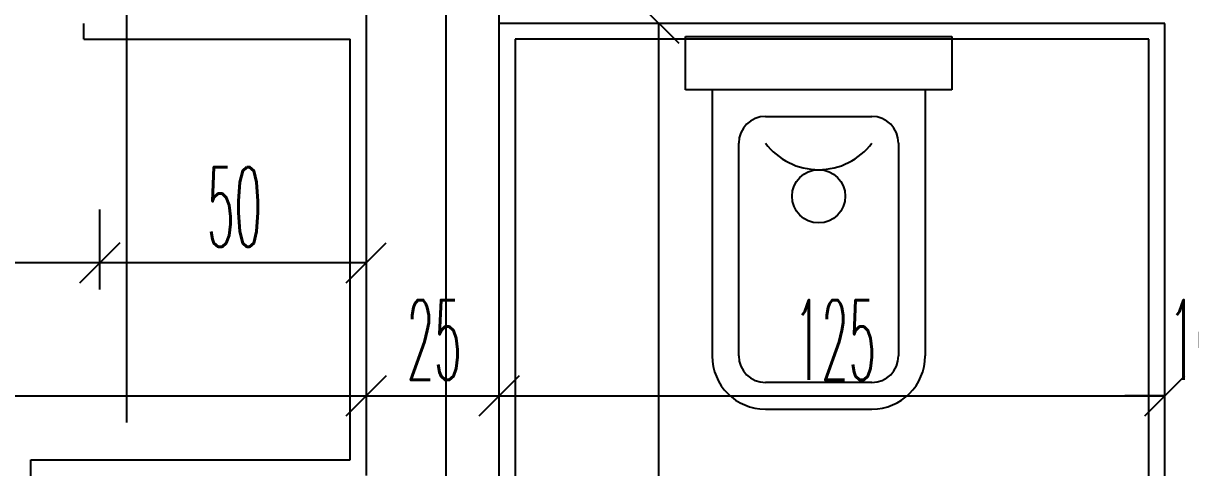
# Model space of a CAD drawing. Extents: x 78 to 306, y -397 to 18.
# Drawn here: x 271.23827 to 271.28212, y -396.47826 to -396.46156 of the extents above; entities that cross this region are included whole.
import ezdxf

# ---------------------------------------------------------------- set-up
doc = ezdxf.new("R2010")
doc.units = 0
doc.header["$LTSCALE"] = 0.5
doc.header["$MEASUREMENT"] = 0
doc.linetypes.add('DASHDOT2', pattern=[0.5, 0.25, -0.125, 0, -0.125])
doc.layers.get('0').update_dxf_attribs({"linetype": 'CONTINUOUS'})
for name, color, linetype in [('AKS', 5, 'DASHDOT2'), ('DUVAR', 6, 'CONTINUOUS'), ('KOLON', 4, 'CONTINUOUS'), ('OLCU', 31, 'CONTINUOUS'), ('SIVA', 7, 'CONTINUOUS'), ('TEFRIS', 11, 'CONTINUOUS')]:
    doc.layers.add(name, color=color, linetype=linetype)
doc.styles.add('OLCUIC', font='ROMANS.SHX', dxfattribs={"width": 0.4, "height": 0.15})

msp = doc.modelspace()

# ---------------------------------------------------------------- linework, layer by layer
at = {"color": 0, "linetype": 'ByBlock'}
for p, q in [((271.261393941935, -396.4608098737721), (271.262893941935, -396.4623098737721)), ((271.262893941935, -396.4623098737721), (271.261393941935, -396.4608098737721)), ((271.240393941935, -396.4713098737721), (271.241893941935, -396.4698098737721)), ((271.241893941935, -396.4698098737721), (271.240393941935, -396.4713098737721)), ((271.250393941935, -396.4713098737721), (271.251893941935, -396.4698098737721)), ((271.251893941935, -396.4748098737721), (271.250393941935, -396.4763098737721)), ((271.250393941935, -396.4763098737721), (271.251893941935, -396.4748098737721)), ((271.256893941935, -396.4748098737721), (271.255393941935, -396.4763098737721)), ((271.255393941935, -396.4763098737721), (271.256893941935, -396.4748098737721)), ((271.280393941935, -396.4763098737721), (271.281893941935, -396.4748098737721)), ((271.280393941935, -396.4763098737721), (271.281893941935, -396.4748098737721))]:
    msp.add_line(p, q, dxfattribs=at)
at = {"layer": 'AKS'}
for p, q in [((271.2421439419349, -396.3515598737721), (271.2421439419349, -396.8395598737721)), ((271.2541439419349, -396.3555598737721), (271.2541439419349, -396.8355598737721))]:
    msp.add_line(p, q, dxfattribs=at)
at = {"layer": 'DUVAR'}
for p, q in [((271.2811439419338, -396.4615598737856), (271.2561439419349, -396.4615598737868)), ((271.2811439419349, -396.4855598737813), (271.2811439419338, -396.4615598737856))]:
    msp.add_line(p, q, dxfattribs=at)
at = {"layer": 'KOLON'}
for p, q in [((271.2511439419349, -396.4575598737813), (271.2511439419349, -396.4785598737849)), ((271.2561439419349, -396.4835598737813), (271.2561439419349, -396.4575598737813))]:
    msp.add_line(p, q, dxfattribs=at)
at = {"layer": 'OLCU', "ltscale": 1.4}
for p, q in [((271.262143941935, -396.5095598737721), (271.262143941935, -396.4615598737721)), ((271.241143941935, -396.4715598737721), (271.241143941935, -396.4685598737721)), ((271.241143941935, -396.4705598737721), (271.221143941935, -396.4705598737721)), ((271.251143941935, -396.4705598737721), (271.241143941935, -396.4705598737721)), ((271.153143941935, -396.4755598737721), (271.251143941935, -396.4755598737721)), ((271.251143941935, -396.4755598737721), (271.256143941935, -396.4755598737721)), ((271.256143941935, -396.4755598737721), (271.281143941935, -396.4755598737721)), ((271.281143941935, -396.4755598737721), (271.279643941935, -396.4755598737721))]:
    msp.add_line(p, q, dxfattribs=at)
at = {"layer": 'SIVA', "ltscale": 1.4}
for p, q in [((271.2405439419354, -396.4621598737758), (271.2405439419353, -396.4615598737755)), ((271.2405439419354, -396.4621598737758), (271.2505439419348, -396.4621598737758)), ((271.2505439419348, -396.4779598737849), (271.2505439419348, -396.4621598737758)), ((271.2805439419338, -396.4621598737857), (271.2567439419349, -396.4621598737867)), ((271.2567439419349, -396.4621598737867), (271.2567439419349, -396.4835598737813)), ((271.2805439419349, -396.4855598737813), (271.2805439419338, -396.4621598737857)), ((271.238543941935, -396.4841598737813), (271.238543941935, -396.4779598737843)), ((271.238543941935, -396.4779598737843), (271.2505439419348, -396.4779598737849))]:
    msp.add_line(p, q, dxfattribs=at)
at = {"layer": 'TEFRIS'}
for p, q in [((271.263143941937, -396.4620598737703), (271.273143941937, -396.4620598737703)), ((271.263143941937, -396.4640598737705), (271.263143941937, -396.4620598737703)), ((271.273143941937, -396.4620598737703), (271.273143941937, -396.4640598737705)), ((271.273143941937, -396.4640598737705), (271.263143941937, -396.4640598737705)), ((271.264143941937, -396.4640598737705), (271.264143941937, -396.4740598737704)), ((271.2721439419372, -396.4640598737705), (271.2721439419372, -396.4740598737704)), ((271.2661439419371, -396.4650598737705), (271.2701439419371, -396.4650598737705)), ((271.2651439419371, -396.4740598737704), (271.2651439419371, -396.4660598737706)), ((271.2711439419371, -396.4660598737706), (271.2711439419371, -396.4740598737704)), ((271.2701439419371, -396.4750598737705), (271.2661439419371, -396.4750598737705)), ((271.2661439419371, -396.4760598737706), (271.2701439419371, -396.4760598737706))]:
    msp.add_line(p, q, dxfattribs=at)
msp.add_circle((271.268143941937, -396.4680598737695), 0.0009999999999990906, dxfattribs=at)
for centre, radius, start, end in [((271.2661439419371, -396.4660598737697), 0.001, 90, 180), ((271.2701439419371, -396.4660598737697), 0.001, 0, 90), ((271.268143941937, -396.4645598737695), 0.002499999999999375, 216.8698976460394, 323.1301023539606), ((271.2661439419371, -396.4740598737696), 0.002, 180, 270), ((271.2661439419371, -396.4740598737696), 0.001, 180, 270), ((271.2701439419371, -396.4740598737696), 0.002, 270, 0), ((271.2701439419371, -396.4740598737696), 0.001, 270, 0)]:
    msp.add_arc(centre, radius, start, end, dxfattribs=at)

# ---------------------------------------------------------------- texts
at = {"layer": 'OLCU', "style": 'OLCUIC', "width": 0.4}
for s, p in [('50', (271.2451725133636, -396.4699598737721)), ('25', (271.2526725133636, -396.4749598737721)), ('125', (271.2672153705064, -396.4749598737721)), ('10', (271.2812867990779, -396.4749598737721))]:
    msp.add_text(s, height=0.003, dxfattribs=at).set_placement(p)

doc.saveas('drawing.dxf')
